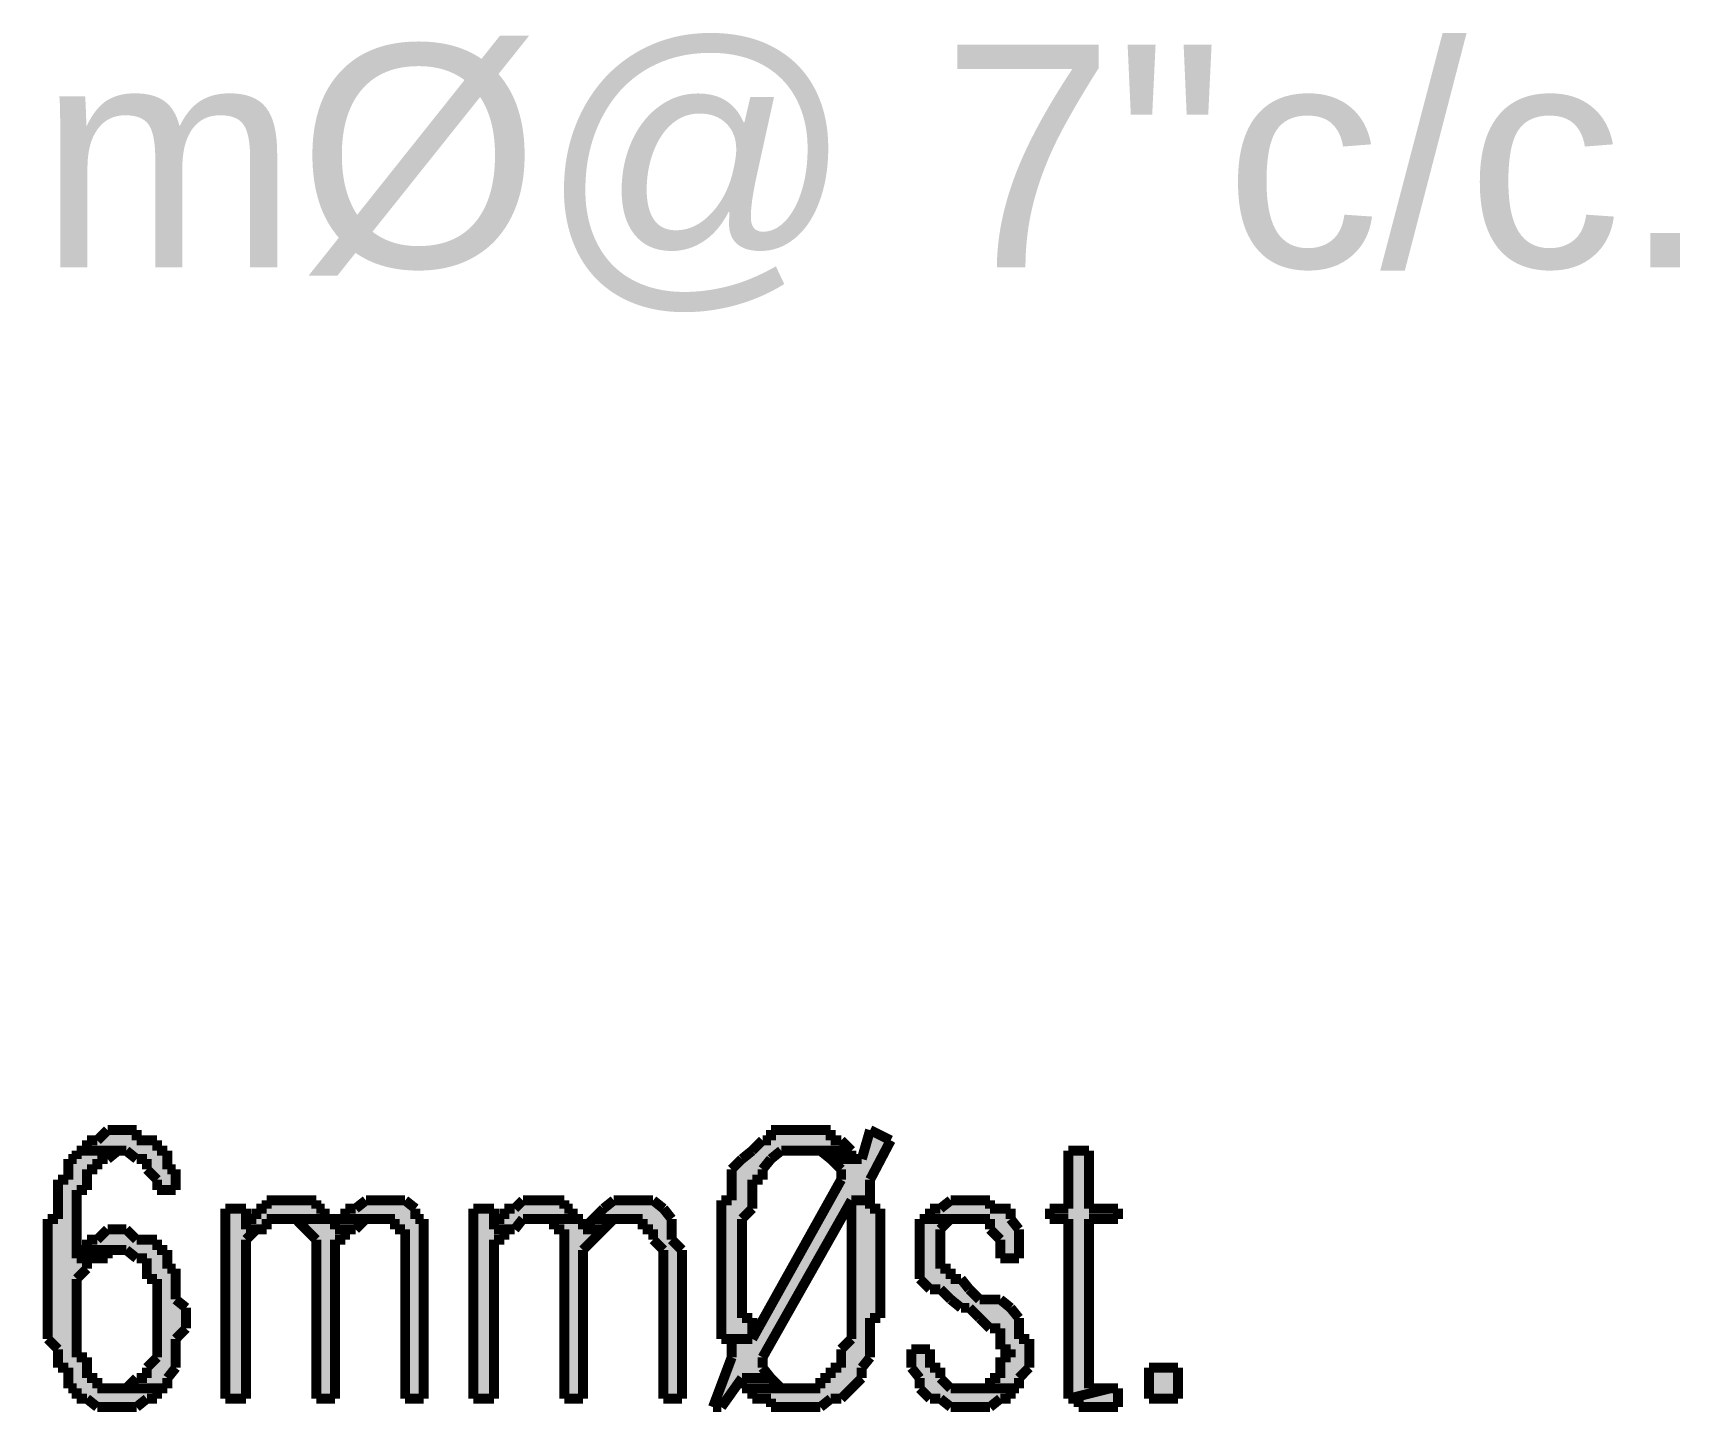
# Model space of a CAD drawing. Header units: millimetres. Extents: x 5 to 350, y 3 to 213.
# Drawn here: x 142.54 to 156.6, y 157.61 to 169.38 of the extents above; entities that cross this region are included whole.
import ezdxf

# ---------------------------------------------------------------- set-up
doc = ezdxf.new("R2010")
doc.units = ezdxf.units.MM
for name, color, linetype in [('H', 251, 'Continuous'), ('P', 255, 'Continuous'), ('T', 255, 'Continuous')]:
    doc.layers.add(name, color=color, linetype=linetype)
doc.styles.get("Standard").update_dxf_attribs({"font": 'arial.ttf'})

msp = doc.modelspace()

# ---------------------------------------------------------------- hatches: boundary and pattern name
at = {"layer": 'H', "linetype": 'Continuous'}
for points in [[(143.598, 159.508), (143.598, 159.597), (143.51, 159.685), (143.51, 159.773), (143.422, 159.773), (143.334, 159.844), (142.998, 159.844), (142.998, 159.932), (143.087, 159.932), (143.175, 160.02), (143.422, 160.02), (143.422, 159.932), (143.598, 159.932), (143.598, 159.844), (143.686, 159.844), (143.686, 159.685), (143.757, 159.685), (143.757, 159.508), (143.598, 159.508)], [(148.343, 157.656), (148.502, 158.08), (148.502, 158.238), (148.678, 158.238), (149.437, 159.597), (149.437, 159.685), (149.348, 159.773), (149.613, 159.773), (149.684, 160.02), (149.86, 159.932), (149.684, 159.597), (149.684, 159.42), (149.525, 159.42), (148.766, 158.08), (148.766, 157.992), (148.837, 157.903), (148.59, 157.903), (148.414, 157.656), (148.343, 157.656)], [(148.414, 158.238), (148.414, 159.42), (148.502, 159.42), (148.502, 159.685), (148.766, 159.932), (148.837, 159.932), (148.837, 160.02), (149.348, 160.02), (149.348, 159.932), (149.437, 159.932), (149.525, 159.844), (148.925, 159.844), (148.766, 159.685), (148.766, 159.597), (148.678, 159.597), (148.678, 159.35), (148.59, 159.262), (148.59, 158.415), (148.678, 158.415), (148.678, 158.238), (148.414, 158.238)], [(143.087, 157.656), (142.998, 157.727), (142.91, 157.727), (142.91, 157.815), (142.84, 157.815), (142.84, 157.992), (142.752, 157.992), (142.752, 158.15), (142.663, 158.238), (142.663, 159.262), (142.752, 159.262), (142.752, 159.597), (142.84, 159.597), (142.84, 159.773), (142.91, 159.773), (142.91, 159.844), (143.263, 159.844), (143.175, 159.773), (143.087, 159.773), (143.087, 159.685), (142.998, 159.685), (142.998, 159.508), (142.91, 159.508), (142.91, 158.926), (142.998, 158.926), (142.998, 158.838), (142.91, 158.75), (142.91, 158.08), (142.998, 158.08), (142.998, 157.903), (143.087, 157.903), (143.087, 157.815), (143.598, 157.815), (143.598, 157.727), (143.51, 157.727), (143.422, 157.656), (143.087, 157.656)], [(149.348, 159.773), (149.26, 159.844), (149.525, 159.844), (149.525, 159.773), (149.348, 159.773)], [(151.377, 157.727), (151.377, 159.262), (151.218, 159.262), (151.218, 159.35), (151.377, 159.35), (151.377, 159.844), (151.553, 159.844), (151.553, 159.35), (151.8, 159.35), (151.8, 159.262), (151.553, 159.262), (151.553, 157.815), (151.73, 157.815), (151.377, 157.727)], [(144.18, 157.727), (144.18, 159.35), (144.357, 159.35), (144.357, 159.173), (144.445, 159.173), (144.357, 159.085), (144.357, 157.727), (144.18, 157.727)], [(144.357, 159.173), (144.357, 159.262), (144.445, 159.262), (144.445, 159.35), (144.533, 159.35), (144.533, 159.42), (144.956, 159.42), (144.956, 159.35), (145.027, 159.35), (145.027, 159.262), (144.533, 159.262), (144.533, 159.173), (144.357, 159.173)], [(145.715, 157.727), (145.715, 159.173), (145.627, 159.173), (145.627, 159.262), (145.203, 159.262), (145.203, 159.35), (145.292, 159.35), (145.38, 159.42), (145.715, 159.42), (145.803, 159.35), (145.803, 159.262), (145.874, 159.262), (145.874, 157.727), (145.715, 157.727)], [(146.297, 157.727), (146.297, 159.35), (146.473, 159.35), (146.473, 159.173), (146.562, 159.173), (146.562, 159.085), (146.473, 159.085), (146.473, 157.727), (146.297, 157.727)], [(146.473, 159.173), (146.473, 159.262), (146.562, 159.262), (146.562, 159.35), (146.65, 159.35), (146.72, 159.42), (147.073, 159.42), (147.073, 159.35), (147.144, 159.35), (147.144, 159.262), (146.72, 159.262), (146.65, 159.173), (146.473, 159.173)], [(147.92, 157.727), (147.92, 158.997), (147.832, 159.085), (147.832, 159.173), (147.743, 159.173), (147.743, 159.262), (147.32, 159.262), (147.496, 159.42), (147.832, 159.42), (147.99, 159.262), (147.99, 159.085), (148.078, 158.997), (148.078, 157.727), (147.92, 157.727)], [(148.837, 157.656), (148.837, 157.727), (148.678, 157.727), (148.678, 157.815), (149.26, 157.815), (149.26, 157.903), (149.348, 157.903), (149.348, 157.992), (149.437, 157.992), (149.437, 158.15), (149.525, 158.238), (149.525, 159.42), (149.684, 159.42), (149.684, 159.35), (149.772, 159.35), (149.772, 158.415), (149.684, 158.415), (149.684, 158.08), (149.613, 157.992), (149.613, 157.903), (149.437, 157.727), (149.348, 157.727), (149.26, 157.656), (148.837, 157.656)], [(150.795, 158.926), (150.795, 159.085), (150.707, 159.173), (150.707, 159.262), (150.195, 159.262), (150.195, 159.35), (150.283, 159.35), (150.372, 159.42), (150.707, 159.42), (150.707, 159.35), (150.883, 159.35), (150.883, 159.262), (150.954, 159.173), (150.954, 158.926), (150.795, 158.926)], [(143.334, 157.815), (143.422, 157.903), (143.51, 157.903), (143.51, 157.992), (143.598, 158.08), (143.598, 158.75), (143.51, 158.75), (143.51, 158.926), (143.422, 158.926), (143.334, 158.997), (142.998, 158.997), (142.998, 159.085), (143.087, 159.085), (143.175, 159.173), (143.334, 159.173), (143.422, 159.085), (143.598, 159.085), (143.598, 158.997), (143.686, 158.997), (143.686, 158.838), (143.757, 158.838), (143.757, 158.574), (143.845, 158.503), (143.845, 158.327), (143.757, 158.238), (143.757, 157.992), (143.686, 157.903), (143.686, 157.815), (143.334, 157.815)], [(144.956, 157.727), (144.956, 159.085), (144.78, 159.262), (145.115, 159.262), (145.115, 159.173), (145.203, 159.173), (145.203, 159.085), (145.115, 159.085), (145.115, 157.727), (144.956, 157.727)], [(145.115, 159.173), (145.115, 159.262), (145.38, 159.262), (145.292, 159.173), (145.115, 159.173)], [(147.073, 157.727), (147.073, 159.173), (146.985, 159.173), (146.985, 159.262), (147.232, 159.262), (147.232, 159.173), (147.408, 159.173), (147.232, 158.997), (147.232, 157.727), (147.073, 157.727)], [(147.232, 159.173), (147.32, 159.262), (147.496, 159.262), (147.408, 159.173), (147.232, 159.173)], [(150.707, 157.815), (150.707, 157.903), (150.795, 157.903), (150.795, 158.08), (150.883, 158.08), (150.883, 158.15), (150.795, 158.15), (150.795, 158.327), (150.707, 158.327), (150.53, 158.503), (150.46, 158.503), (150.283, 158.662), (150.195, 158.662), (150.107, 158.75), (150.107, 159.262), (150.372, 159.262), (150.283, 159.173), (150.283, 158.838), (150.372, 158.838), (150.372, 158.75), (150.46, 158.75), (150.618, 158.574), (150.795, 158.574), (150.954, 158.415), (150.954, 158.238), (151.042, 158.238), (151.042, 157.992), (150.954, 157.903), (150.954, 157.815), (150.707, 157.815)], [(142.91, 158.926), (142.91, 158.997), (143.175, 158.997), (143.175, 158.926), (142.91, 158.926)], [(150.372, 157.656), (150.283, 157.727), (150.195, 157.727), (150.107, 157.815), (150.107, 157.903), (150.036, 157.992), (150.036, 158.15), (150.195, 158.15), (150.195, 157.992), (150.283, 157.992), (150.283, 157.903), (150.372, 157.815), (150.883, 157.815), (150.883, 157.727), (150.795, 157.727), (150.707, 157.656), (150.372, 157.656)], [(148.59, 157.815), (148.59, 157.903), (148.837, 157.903), (148.925, 157.815), (148.59, 157.815)], [(152.065, 157.727), (152.065, 157.992), (152.312, 157.992), (152.312, 157.727), (152.065, 157.727)], [(151.465, 157.656), (151.465, 157.727), (151.377, 157.727), (151.73, 157.815), (151.8, 157.815), (151.8, 157.656), (151.465, 157.656)]]:
    msp.add_hatch(color=256, dxfattribs=at).paths.add_polyline_path(points)

# ---------------------------------------------------------------- linework, layer by layer
at = {"layer": 'P', "const_width": 0.085}
for points in [[(143.175, 160.02), (143.087, 159.932)], [(143.263, 160.02), (143.175, 160.02)], [(143.334, 160.02), (143.263, 160.02)], [(143.422, 160.02), (143.334, 160.02)], [(143.422, 159.932), (143.422, 160.02)], [(148.925, 160.02), (148.837, 160.02)], [(148.837, 160.02), (148.837, 159.932)], [(149.013, 160.02), (148.925, 160.02)], [(149.102, 160.02), (149.013, 160.02)], [(149.19, 160.02), (149.102, 160.02)], [(149.26, 160.02), (149.19, 160.02)], [(149.19, 160.02), (149.19, 160.02)], [(149.348, 160.02), (149.26, 160.02)], [(149.348, 159.932), (149.348, 160.02)], [(149.684, 160.02), (149.613, 159.773)], [(149.86, 159.932), (149.684, 160.02)], [(142.91, 159.844), (142.91, 159.773)], [(143.263, 159.844), (142.91, 159.844)], [(142.998, 159.844), (142.91, 159.844)], [(142.91, 159.844), (143.263, 159.844)], [(143.087, 159.932), (142.998, 159.932)], [(142.998, 159.932), (142.998, 159.844)], [(143.175, 159.773), (143.263, 159.844)], [(143.263, 159.844), (143.263, 159.844)], [(143.263, 159.844), (143.334, 159.844)], [(143.334, 159.844), (143.422, 159.773)], [(143.51, 159.932), (143.422, 159.932)], [(143.598, 159.932), (143.51, 159.932)], [(143.598, 159.844), (143.598, 159.932)], [(143.686, 159.844), (143.598, 159.844)], [(143.686, 159.773), (143.686, 159.844)], [(148.678, 159.844), (148.59, 159.773)], [(148.766, 159.932), (148.678, 159.844)], [(148.837, 159.932), (148.766, 159.932)], [(148.837, 159.773), (148.925, 159.844)], [(148.925, 159.844), (149.013, 159.844)], [(149.013, 159.844), (149.102, 159.844)], [(149.525, 159.844), (149.102, 159.844)], [(149.102, 159.844), (149.19, 159.844)], [(149.102, 159.844), (149.525, 159.844)], [(149.19, 159.844), (149.26, 159.844)], [(149.26, 159.844), (149.348, 159.773)], [(149.437, 159.932), (149.348, 159.932)], [(149.525, 159.844), (149.437, 159.932)], [(149.525, 159.773), (149.525, 159.844)], [(149.684, 159.597), (149.86, 159.932)], [(151.553, 159.844), (151.377, 159.844)], [(151.377, 159.844), (151.377, 159.35)], [(151.553, 159.35), (151.553, 159.844)], [(142.91, 159.773), (142.84, 159.773)], [(142.84, 159.773), (142.84, 159.685)], [(142.84, 159.685), (142.84, 159.597)], [(142.998, 159.597), (142.998, 159.685)], [(142.998, 159.685), (143.087, 159.685)], [(143.087, 159.685), (143.087, 159.773)], [(143.087, 159.773), (143.175, 159.773)], [(143.422, 159.773), (143.51, 159.773)], [(143.51, 159.773), (143.51, 159.685)], [(143.51, 159.685), (143.598, 159.597)], [(143.686, 159.685), (143.686, 159.773)], [(143.757, 159.685), (143.686, 159.685)], [(143.757, 159.597), (143.757, 159.685)], [(148.59, 159.773), (148.502, 159.685)], [(148.502, 159.685), (148.502, 159.597)], [(148.766, 159.685), (148.837, 159.773)], [(148.766, 159.597), (148.766, 159.685)], [(149.348, 159.773), (149.613, 159.773)], [(149.613, 159.773), (149.348, 159.773)], [(149.348, 159.773), (149.437, 159.685)], [(149.437, 159.685), (149.437, 159.597)], [(149.613, 159.773), (149.525, 159.773)], [(142.84, 159.597), (142.752, 159.597)], [(142.752, 159.597), (142.752, 159.508)], [(142.998, 159.508), (142.998, 159.597)], [(143.598, 159.597), (143.598, 159.508)], [(143.757, 159.508), (143.757, 159.597)], [(148.502, 159.597), (148.502, 159.508)], [(149.437, 159.597), (148.678, 158.238)], [(148.678, 159.508), (148.678, 159.597)], [(148.678, 159.597), (148.766, 159.597)], [(149.684, 159.508), (149.684, 159.597)], [(142.752, 159.508), (142.752, 159.42)], [(142.752, 159.42), (142.752, 159.35)], [(142.91, 159.42), (142.91, 159.508)], [(142.91, 159.508), (142.998, 159.508)], [(142.91, 159.35), (142.91, 159.42)], [(143.598, 159.508), (143.757, 159.508)], [(144.604, 159.42), (144.533, 159.42)], [(144.533, 159.42), (144.533, 159.35)], [(144.692, 159.42), (144.604, 159.42)], [(144.78, 159.42), (144.692, 159.42)], [(144.868, 159.42), (144.78, 159.42)], [(144.956, 159.42), (144.868, 159.42)], [(144.956, 159.35), (144.956, 159.42)], [(145.38, 159.42), (145.292, 159.35)], [(145.45, 159.42), (145.38, 159.42)], [(145.538, 159.42), (145.45, 159.42)], [(145.627, 159.42), (145.538, 159.42)], [(145.715, 159.42), (145.627, 159.42)], [(145.627, 159.42), (145.627, 159.42)], [(145.803, 159.35), (145.715, 159.42)], [(146.72, 159.42), (146.65, 159.35)], [(146.808, 159.42), (146.72, 159.42)], [(146.897, 159.42), (146.808, 159.42)], [(146.985, 159.42), (146.897, 159.42)], [(147.073, 159.42), (146.985, 159.42)], [(146.985, 159.42), (146.985, 159.42)], [(147.073, 159.35), (147.073, 159.42)], [(147.496, 159.42), (147.408, 159.35)], [(147.567, 159.42), (147.496, 159.42)], [(147.655, 159.42), (147.567, 159.42)], [(147.743, 159.42), (147.655, 159.42)], [(147.832, 159.42), (147.743, 159.42)], [(147.92, 159.35), (147.832, 159.42)], [(148.502, 159.42), (148.414, 159.42)], [(148.414, 159.42), (148.414, 159.35)], [(148.502, 159.508), (148.502, 159.42)], [(148.678, 159.42), (148.678, 159.508)], [(148.678, 159.35), (148.678, 159.42)], [(148.766, 158.08), (149.525, 159.42)], [(149.684, 159.42), (149.525, 159.42)], [(149.525, 159.42), (149.525, 159.35)], [(149.525, 159.42), (149.684, 159.42)], [(149.684, 159.42), (149.684, 159.508)], [(149.684, 159.35), (149.684, 159.42)], [(149.684, 159.42), (149.684, 159.42)], [(150.372, 159.42), (150.283, 159.35)], [(150.46, 159.42), (150.372, 159.42)], [(150.53, 159.42), (150.46, 159.42)], [(150.618, 159.42), (150.53, 159.42)], [(150.53, 159.42), (150.53, 159.42)], [(150.707, 159.42), (150.618, 159.42)], [(150.707, 159.35), (150.707, 159.42)], [(142.752, 159.262), (142.663, 159.262)], [(142.663, 159.262), (142.663, 159.173)], [(142.752, 159.35), (142.752, 159.262)], [(142.91, 159.262), (142.91, 159.35)], [(142.91, 159.173), (142.91, 159.262)], [(144.357, 159.35), (144.18, 159.35)], [(144.18, 159.35), (144.18, 157.727)], [(144.357, 159.173), (144.357, 159.35)], [(144.445, 159.262), (144.357, 159.262)], [(144.357, 159.262), (144.357, 159.173)], [(144.533, 159.35), (144.445, 159.35)], [(144.445, 159.35), (144.445, 159.262)], [(144.533, 159.173), (144.533, 159.262)], [(144.533, 159.262), (144.604, 159.262)], [(144.604, 159.262), (144.692, 159.262)], [(145.027, 159.262), (144.692, 159.262)], [(144.692, 159.262), (144.78, 159.262)], [(144.692, 159.262), (145.027, 159.262)], [(144.78, 159.262), (144.868, 159.173)], [(145.027, 159.35), (144.956, 159.35)], [(145.027, 159.262), (145.027, 159.35)], [(145.115, 159.262), (145.027, 159.262)], [(145.115, 159.173), (145.115, 159.262)], [(145.203, 159.262), (145.115, 159.262)], [(145.115, 159.262), (145.115, 159.173)], [(145.292, 159.35), (145.203, 159.35)], [(145.203, 159.35), (145.203, 159.262)], [(145.45, 159.262), (145.203, 159.262)], [(145.203, 159.262), (145.45, 159.262)], [(145.292, 159.173), (145.38, 159.262)], [(145.38, 159.262), (145.45, 159.262)], [(145.45, 159.262), (145.45, 159.262)], [(145.45, 159.262), (145.538, 159.262)], [(145.538, 159.262), (145.627, 159.262)], [(145.627, 159.262), (145.627, 159.173)], [(145.803, 159.262), (145.803, 159.35)], [(145.874, 159.262), (145.803, 159.262)], [(145.874, 159.173), (145.874, 159.262)], [(146.473, 159.35), (146.297, 159.35)], [(146.297, 159.35), (146.297, 157.727)], [(146.473, 159.173), (146.473, 159.35)], [(146.562, 159.262), (146.473, 159.262)], [(146.473, 159.262), (146.473, 159.173)], [(146.65, 159.35), (146.562, 159.35)], [(146.562, 159.35), (146.562, 159.262)], [(146.65, 159.173), (146.72, 159.262)], [(146.72, 159.262), (146.808, 159.262)], [(147.144, 159.262), (146.808, 159.262)], [(146.808, 159.262), (146.897, 159.262)], [(146.808, 159.262), (147.144, 159.262)], [(146.897, 159.262), (146.985, 159.262)], [(146.985, 159.262), (146.985, 159.173)], [(147.144, 159.35), (147.073, 159.35)], [(147.144, 159.262), (147.144, 159.35)], [(147.232, 159.262), (147.144, 159.262)], [(147.232, 159.173), (147.232, 159.262)], [(147.32, 159.262), (147.232, 159.173)], [(147.408, 159.35), (147.32, 159.262)], [(147.567, 159.262), (147.32, 159.262)], [(147.32, 159.262), (147.567, 159.262)], [(147.408, 159.173), (147.496, 159.262)], [(147.496, 159.262), (147.567, 159.262)], [(147.567, 159.262), (147.567, 159.262)], [(147.567, 159.262), (147.655, 159.262)], [(147.655, 159.262), (147.743, 159.262)], [(147.743, 159.262), (147.743, 159.173)], [(147.99, 159.262), (147.92, 159.35)], [(147.99, 159.173), (147.99, 159.262)], [(148.414, 159.35), (148.414, 159.262)], [(148.414, 159.262), (148.414, 159.173)], [(148.59, 159.262), (148.678, 159.35)], [(148.59, 159.173), (148.59, 159.262)], [(149.525, 159.35), (149.525, 159.262)], [(149.525, 159.262), (149.525, 159.173)], [(149.772, 159.35), (149.684, 159.35)], [(149.772, 159.262), (149.772, 159.35)], [(149.772, 159.173), (149.772, 159.262)], [(150.195, 159.262), (150.107, 159.262)], [(150.107, 159.262), (150.107, 159.173)], [(150.283, 159.35), (150.195, 159.35)], [(150.195, 159.35), (150.195, 159.262)], [(150.53, 159.262), (150.195, 159.262)], [(150.195, 159.262), (150.53, 159.262)], [(150.283, 159.173), (150.372, 159.262)], [(150.372, 159.262), (150.46, 159.262)], [(150.46, 159.262), (150.53, 159.262)], [(150.53, 159.262), (150.618, 159.262)], [(150.618, 159.262), (150.707, 159.262)], [(150.795, 159.35), (150.707, 159.35)], [(150.707, 159.262), (150.707, 159.173)], [(150.883, 159.35), (150.795, 159.35)], [(150.883, 159.262), (150.883, 159.35)], [(150.954, 159.173), (150.883, 159.262)], [(151.377, 159.35), (151.218, 159.35)], [(151.218, 159.35), (151.218, 159.262)], [(151.218, 159.262), (151.377, 159.262)], [(151.377, 159.262), (151.377, 158.08)], [(151.8, 159.35), (151.553, 159.35)], [(151.553, 158.08), (151.553, 159.262)], [(151.553, 159.262), (151.8, 159.262)], [(151.8, 159.262), (151.8, 159.35)], [(142.663, 159.173), (142.663, 159.085)], [(142.91, 159.085), (142.91, 159.173)], [(143.175, 159.173), (143.087, 159.085)], [(143.263, 159.173), (143.175, 159.173)], [(143.334, 159.173), (143.263, 159.173)], [(143.422, 159.085), (143.334, 159.173)], [(144.357, 159.085), (144.445, 159.173)], [(144.445, 159.173), (144.357, 159.173)], [(144.357, 159.173), (144.445, 159.173)], [(144.445, 159.173), (144.533, 159.173)], [(144.868, 159.173), (144.956, 159.085)], [(145.292, 159.173), (145.115, 159.173)], [(145.115, 159.173), (145.292, 159.173)], [(145.203, 159.085), (145.203, 159.173)], [(145.203, 159.173), (145.292, 159.173)], [(145.627, 159.173), (145.715, 159.173)], [(145.715, 159.173), (145.715, 159.085)], [(145.874, 159.085), (145.874, 159.173)], [(146.65, 159.173), (146.473, 159.173)], [(146.473, 159.173), (146.65, 159.173)], [(146.562, 159.085), (146.562, 159.173)], [(146.562, 159.173), (146.65, 159.173)], [(146.985, 159.173), (147.073, 159.173)], [(147.073, 159.173), (147.073, 159.085)], [(147.408, 159.173), (147.232, 159.173)], [(147.232, 159.173), (147.408, 159.173)], [(147.32, 159.085), (147.408, 159.173)], [(147.743, 159.173), (147.832, 159.173)], [(147.832, 159.173), (147.832, 159.085)], [(147.99, 159.085), (147.99, 159.173)], [(148.414, 159.173), (148.414, 159.085)], [(148.59, 159.085), (148.59, 159.173)], [(149.525, 159.173), (149.525, 159.085)], [(149.772, 159.085), (149.772, 159.173)], [(150.107, 159.173), (150.107, 159.085)], [(150.283, 159.085), (150.283, 159.173)], [(150.707, 159.173), (150.795, 159.085)], [(150.954, 159.085), (150.954, 159.173)], [(142.663, 159.085), (142.663, 158.997)], [(142.663, 158.997), (142.663, 158.926)], [(142.91, 158.997), (142.91, 159.085)], [(142.998, 158.997), (142.91, 158.997)], [(142.91, 158.997), (142.91, 158.926)], [(142.91, 158.926), (142.91, 158.997)], [(143.087, 159.085), (142.998, 159.085)], [(142.998, 159.085), (142.998, 158.997)], [(143.263, 158.997), (142.998, 158.997)], [(142.998, 158.997), (143.263, 158.997)], [(143.175, 158.926), (143.175, 158.997)], [(143.175, 158.997), (143.263, 158.997)], [(143.263, 158.997), (143.334, 158.997)], [(143.334, 158.997), (143.422, 158.926)], [(143.51, 159.085), (143.422, 159.085)], [(143.598, 159.085), (143.51, 159.085)], [(143.598, 158.997), (143.598, 159.085)], [(143.686, 158.997), (143.598, 158.997)], [(143.686, 158.926), (143.686, 158.997)], [(144.357, 158.997), (144.357, 159.085)], [(144.357, 157.727), (144.357, 158.997)], [(144.956, 159.085), (144.956, 158.997)], [(144.956, 158.997), (144.956, 158.926)], [(145.115, 158.997), (145.115, 159.085)], [(145.115, 159.085), (145.203, 159.085)], [(145.115, 157.727), (145.115, 158.997)], [(145.715, 159.085), (145.715, 158.997)], [(145.715, 158.997), (145.715, 158.926)], [(145.874, 158.997), (145.874, 159.085)], [(145.874, 158.926), (145.874, 158.997)], [(146.473, 158.997), (146.473, 159.085)], [(146.473, 159.085), (146.562, 159.085)], [(146.473, 157.727), (146.473, 158.997)], [(147.073, 159.085), (147.073, 158.997)], [(147.073, 158.997), (147.073, 158.926)], [(147.232, 158.997), (147.32, 159.085)], [(147.232, 157.727), (147.232, 158.997)], [(147.832, 159.085), (147.92, 158.997)], [(147.92, 158.997), (147.92, 158.926)], [(148.078, 158.997), (147.99, 159.085)], [(148.078, 158.926), (148.078, 158.997)], [(148.414, 159.085), (148.414, 158.997)], [(148.414, 158.997), (148.414, 158.926)], [(148.59, 158.997), (148.59, 159.085)], [(148.59, 158.926), (148.59, 158.997)], [(149.525, 159.085), (149.525, 158.997)], [(149.525, 158.997), (149.525, 158.926)], [(149.772, 158.997), (149.772, 159.085)], [(149.772, 158.926), (149.772, 158.997)], [(150.107, 159.085), (150.107, 158.997)], [(150.107, 158.997), (150.107, 158.926)], [(150.283, 158.997), (150.283, 159.085)], [(150.283, 158.926), (150.283, 158.997)], [(150.795, 159.085), (150.795, 158.997)], [(150.795, 158.997), (150.795, 158.926)], [(150.954, 158.997), (150.954, 159.085)], [(150.954, 158.926), (150.954, 158.997)], [(142.663, 158.926), (142.663, 158.838)], [(142.663, 158.838), (142.663, 158.75)], [(142.91, 158.926), (142.998, 158.926)], [(142.998, 158.926), (142.91, 158.926)], [(142.91, 158.75), (142.998, 158.838)], [(142.998, 158.926), (143.087, 158.926)], [(142.998, 158.838), (142.998, 158.926)], [(143.087, 158.926), (143.175, 158.926)], [(143.422, 158.926), (143.51, 158.926)], [(143.51, 158.926), (143.51, 158.838)], [(143.51, 158.838), (143.51, 158.75)], [(143.686, 158.838), (143.686, 158.926)], [(143.757, 158.838), (143.686, 158.838)], [(143.757, 158.75), (143.757, 158.838)], [(144.956, 158.926), (144.956, 158.838)], [(144.956, 158.838), (144.956, 157.727)], [(145.715, 158.926), (145.715, 158.838)], [(145.715, 158.838), (145.715, 157.727)], [(145.874, 157.727), (145.874, 158.926)], [(147.073, 158.926), (147.073, 158.838)], [(147.073, 158.838), (147.073, 157.727)], [(147.92, 158.926), (147.92, 158.838)], [(147.92, 158.838), (147.92, 157.727)], [(148.078, 157.727), (148.078, 158.926)], [(148.414, 158.926), (148.414, 158.838)], [(148.414, 158.838), (148.414, 158.75)], [(148.59, 158.838), (148.59, 158.926)], [(148.59, 158.75), (148.59, 158.838)], [(149.525, 158.926), (149.525, 158.838)], [(149.525, 158.838), (149.525, 158.75)], [(149.772, 158.838), (149.772, 158.926)], [(149.772, 158.75), (149.772, 158.838)], [(150.107, 158.926), (150.107, 158.838)], [(150.107, 158.838), (150.107, 158.75)], [(150.283, 158.838), (150.283, 158.926)], [(150.372, 158.838), (150.283, 158.838)], [(150.372, 158.75), (150.372, 158.838)], [(150.795, 158.926), (150.954, 158.926)], [(142.663, 158.75), (142.663, 158.662)], [(142.91, 158.662), (142.91, 158.75)], [(143.51, 158.75), (143.598, 158.75)], [(143.598, 158.75), (143.598, 158.662)], [(143.757, 158.662), (143.757, 158.75)], [(148.414, 158.75), (148.414, 158.662)], [(148.59, 158.662), (148.59, 158.75)], [(149.525, 158.75), (149.525, 158.662)], [(149.772, 158.662), (149.772, 158.75)], [(150.107, 158.75), (150.195, 158.662)], [(150.46, 158.75), (150.372, 158.75)], [(150.53, 158.662), (150.46, 158.75)], [(142.663, 158.662), (142.663, 158.574)], [(142.663, 158.574), (142.663, 158.503)], [(142.91, 158.574), (142.91, 158.662)], [(142.91, 158.503), (142.91, 158.574)], [(143.598, 158.662), (143.598, 158.574)], [(143.598, 158.574), (143.598, 158.503)], [(143.757, 158.574), (143.757, 158.662)], [(143.845, 158.503), (143.757, 158.574)], [(148.414, 158.662), (148.414, 158.574)], [(148.414, 158.574), (148.414, 158.503)], [(148.59, 158.574), (148.59, 158.662)], [(148.59, 158.503), (148.59, 158.574)], [(149.525, 158.662), (149.525, 158.574)], [(149.525, 158.574), (149.525, 158.503)], [(149.772, 158.574), (149.772, 158.662)], [(149.772, 158.503), (149.772, 158.574)], [(150.195, 158.662), (150.283, 158.662)], [(150.283, 158.662), (150.372, 158.574)], [(150.372, 158.574), (150.46, 158.503)], [(150.618, 158.574), (150.53, 158.662)], [(150.707, 158.574), (150.618, 158.574)], [(150.795, 158.574), (150.707, 158.574)], [(150.883, 158.503), (150.795, 158.574)], [(142.663, 158.503), (142.663, 158.415)], [(142.91, 158.415), (142.91, 158.503)], [(143.598, 158.503), (143.598, 158.415)], [(143.845, 158.415), (143.845, 158.503)], [(148.414, 158.503), (148.414, 158.415)], [(148.59, 158.415), (148.59, 158.503)], [(149.525, 158.503), (149.525, 158.415)], [(149.772, 158.415), (149.772, 158.503)], [(150.46, 158.503), (150.53, 158.503)], [(150.53, 158.503), (150.618, 158.415)], [(150.954, 158.415), (150.883, 158.503)], [(142.663, 158.415), (142.663, 158.327)], [(142.663, 158.327), (142.663, 158.238)], [(142.91, 158.327), (142.91, 158.415)], [(142.91, 158.238), (142.91, 158.327)], [(143.598, 158.415), (143.598, 158.327)], [(143.598, 158.327), (143.598, 158.238)], [(143.757, 158.238), (143.845, 158.327)], [(143.845, 158.327), (143.845, 158.415)], [(148.414, 158.415), (148.414, 158.327)], [(148.414, 158.327), (148.414, 158.238)], [(148.678, 158.415), (148.59, 158.415)], [(148.678, 158.327), (148.678, 158.415)], [(148.678, 158.238), (148.678, 158.327)], [(149.525, 158.415), (149.525, 158.327)], [(149.525, 158.327), (149.525, 158.238)], [(149.684, 158.327), (149.684, 158.415)], [(149.684, 158.415), (149.772, 158.415)], [(149.684, 158.238), (149.684, 158.327)], [(150.618, 158.415), (150.707, 158.327)], [(150.707, 158.327), (150.795, 158.327)], [(150.795, 158.327), (150.795, 158.238)], [(150.954, 158.327), (150.954, 158.415)], [(150.954, 158.238), (150.954, 158.327)], [(142.663, 158.238), (142.752, 158.15)], [(142.752, 158.15), (142.752, 158.08)], [(142.91, 158.15), (142.91, 158.238)], [(142.91, 158.08), (142.91, 158.15)], [(143.598, 158.238), (143.598, 158.15)], [(143.598, 158.15), (143.598, 158.08)], [(143.757, 158.15), (143.757, 158.238)], [(143.757, 158.08), (143.757, 158.15)], [(148.414, 158.238), (148.502, 158.238)], [(148.678, 158.238), (148.502, 158.238)], [(148.502, 158.238), (148.502, 158.15)], [(148.502, 158.238), (148.678, 158.238)], [(148.502, 158.15), (148.502, 158.08)], [(149.525, 158.238), (149.437, 158.15)], [(149.437, 158.15), (149.437, 158.08)], [(149.684, 158.15), (149.684, 158.238)], [(149.684, 158.08), (149.684, 158.15)], [(150.195, 158.15), (150.036, 158.15)], [(150.036, 158.15), (150.036, 158.08)], [(150.195, 158.08), (150.195, 158.15)], [(150.795, 158.238), (150.795, 158.15)], [(150.795, 158.15), (150.883, 158.15)], [(150.883, 158.15), (150.883, 158.08)], [(151.042, 158.238), (150.954, 158.238)], [(151.042, 158.15), (151.042, 158.238)], [(151.042, 158.08), (151.042, 158.15)], [(142.752, 158.08), (142.752, 157.992)], [(142.998, 158.08), (142.91, 158.08)], [(142.998, 157.992), (142.998, 158.08)], [(143.598, 158.08), (143.51, 157.992)], [(143.757, 157.992), (143.757, 158.08)], [(148.502, 158.08), (148.343, 157.656)], [(148.766, 157.992), (148.766, 158.08)], [(149.437, 158.08), (149.437, 157.992)], [(149.613, 157.992), (149.684, 158.08)], [(150.036, 158.08), (150.036, 157.992)], [(150.195, 157.992), (150.195, 158.08)], [(150.883, 158.08), (150.795, 158.08)], [(150.795, 158.08), (150.795, 157.992)], [(151.042, 157.992), (151.042, 158.08)], [(151.377, 158.08), (151.377, 157.992)], [(151.553, 157.992), (151.553, 158.08)], [(142.752, 157.992), (142.84, 157.992)], [(142.84, 157.992), (142.84, 157.903)], [(142.84, 157.903), (142.84, 157.815)], [(142.998, 157.903), (142.998, 157.992)], [(143.087, 157.903), (142.998, 157.903)], [(143.087, 157.815), (143.087, 157.903)], [(143.422, 157.903), (143.334, 157.815)], [(143.51, 157.903), (143.422, 157.903)], [(143.51, 157.992), (143.51, 157.903)], [(143.686, 157.903), (143.757, 157.992)], [(143.686, 157.815), (143.686, 157.903)], [(148.414, 157.656), (148.59, 157.903)], [(148.837, 157.903), (148.59, 157.903)], [(148.59, 157.903), (148.59, 157.815)], [(148.59, 157.903), (148.837, 157.903)], [(148.837, 157.903), (148.766, 157.992)], [(148.925, 157.815), (148.837, 157.903)], [(149.348, 157.903), (149.26, 157.903)], [(149.26, 157.903), (149.26, 157.815)], [(149.437, 157.992), (149.348, 157.992)], [(149.348, 157.992), (149.348, 157.903)], [(149.525, 157.815), (149.613, 157.903)], [(149.613, 157.903), (149.613, 157.992)], [(150.036, 157.992), (150.107, 157.903)], [(150.107, 157.903), (150.107, 157.815)], [(150.283, 157.992), (150.195, 157.992)], [(150.283, 157.903), (150.283, 157.992)], [(150.372, 157.815), (150.283, 157.903)], [(150.795, 157.903), (150.707, 157.903)], [(150.707, 157.903), (150.707, 157.815)], [(150.795, 157.992), (150.795, 157.903)], [(150.954, 157.903), (151.042, 157.992)], [(150.954, 157.815), (150.954, 157.903)], [(151.377, 157.992), (151.377, 157.903)], [(151.377, 157.903), (151.377, 157.815)], [(151.553, 157.903), (151.553, 157.992)], [(151.553, 157.815), (151.553, 157.903)], [(152.065, 157.727), (152.065, 157.992)], [(152.065, 157.992), (152.312, 157.992)], [(152.312, 157.992), (152.312, 157.727)], [(142.84, 157.815), (142.91, 157.815)], [(142.91, 157.815), (142.91, 157.727)], [(142.91, 157.727), (142.998, 157.727)], [(142.998, 157.727), (143.087, 157.656)], [(143.175, 157.815), (143.087, 157.815)], [(143.263, 157.815), (143.175, 157.815)], [(143.334, 157.815), (143.263, 157.815)], [(143.263, 157.815), (143.598, 157.815)], [(143.598, 157.815), (143.263, 157.815)], [(143.422, 157.656), (143.51, 157.727)], [(143.51, 157.727), (143.598, 157.727)], [(143.598, 157.815), (143.686, 157.815)], [(143.598, 157.727), (143.598, 157.815)], [(144.18, 157.727), (144.357, 157.727)], [(144.956, 157.727), (145.115, 157.727)], [(145.715, 157.727), (145.874, 157.727)], [(146.297, 157.727), (146.473, 157.727)], [(147.073, 157.727), (147.232, 157.727)], [(147.92, 157.727), (148.078, 157.727)], [(148.59, 157.815), (148.678, 157.815)], [(148.678, 157.815), (149.102, 157.815)], [(149.102, 157.815), (148.678, 157.815)], [(148.678, 157.815), (148.678, 157.727)], [(148.678, 157.727), (148.766, 157.727)], [(148.766, 157.727), (148.837, 157.727)], [(148.837, 157.727), (148.837, 157.656)], [(149.013, 157.815), (148.925, 157.815)], [(149.102, 157.815), (149.013, 157.815)], [(149.19, 157.815), (149.102, 157.815)], [(149.26, 157.815), (149.19, 157.815)], [(149.26, 157.656), (149.348, 157.727)], [(149.348, 157.727), (149.437, 157.727)], [(149.437, 157.727), (149.525, 157.815)], [(150.107, 157.815), (150.195, 157.727)], [(150.195, 157.727), (150.283, 157.727)], [(150.283, 157.727), (150.372, 157.656)], [(150.46, 157.815), (150.372, 157.815)], [(150.53, 157.815), (150.46, 157.815)], [(150.883, 157.815), (150.53, 157.815)], [(150.618, 157.815), (150.53, 157.815)], [(150.53, 157.815), (150.883, 157.815)], [(150.707, 157.815), (150.618, 157.815)], [(150.707, 157.656), (150.795, 157.727)], [(150.795, 157.727), (150.883, 157.727)], [(150.883, 157.727), (150.883, 157.815)], [(150.883, 157.815), (150.954, 157.815)], [(151.73, 157.815), (151.377, 157.727)], [(151.377, 157.815), (151.377, 157.727)], [(151.377, 157.727), (151.73, 157.815)], [(151.377, 157.727), (151.465, 157.727)], [(151.465, 157.727), (151.465, 157.656)], [(151.642, 157.815), (151.553, 157.815)], [(151.73, 157.815), (151.642, 157.815)], [(151.8, 157.815), (151.73, 157.815)], [(151.8, 157.656), (151.8, 157.815)], [(152.312, 157.727), (152.065, 157.727)], [(152.065, 157.727), (152.065, 157.727)], [(143.087, 157.656), (143.175, 157.656)], [(143.175, 157.656), (143.263, 157.656)], [(143.263, 157.656), (143.334, 157.656)], [(143.334, 157.656), (143.422, 157.656)], [(148.343, 157.656), (148.414, 157.656)], [(148.837, 157.656), (148.925, 157.656)], [(148.925, 157.656), (149.013, 157.656)], [(149.013, 157.656), (149.102, 157.656)], [(149.102, 157.656), (149.19, 157.656)], [(149.19, 157.656), (149.26, 157.656)], [(150.372, 157.656), (150.46, 157.656)], [(150.46, 157.656), (150.53, 157.656)], [(150.53, 157.656), (150.618, 157.656)], [(150.618, 157.656), (150.707, 157.656)], [(151.465, 157.656), (151.553, 157.656)], [(151.553, 157.656), (151.642, 157.656)], [(151.642, 157.656), (151.73, 157.656)], [(151.73, 157.656), (151.8, 157.656)]]:
    msp.add_lwpolyline(points, dxfattribs=at)

# ---------------------------------------------------------------- texts
at = {"layer": 'T', "insert": (138.9, 167), "char_height": 1.9, "attachment_point": 7}
msp.add_mtext('{\\fArial|b0|i0|c0|p18;8mmØ@ 7"c/c.}', dxfattribs=at)

doc.saveas('drawing.dxf')
